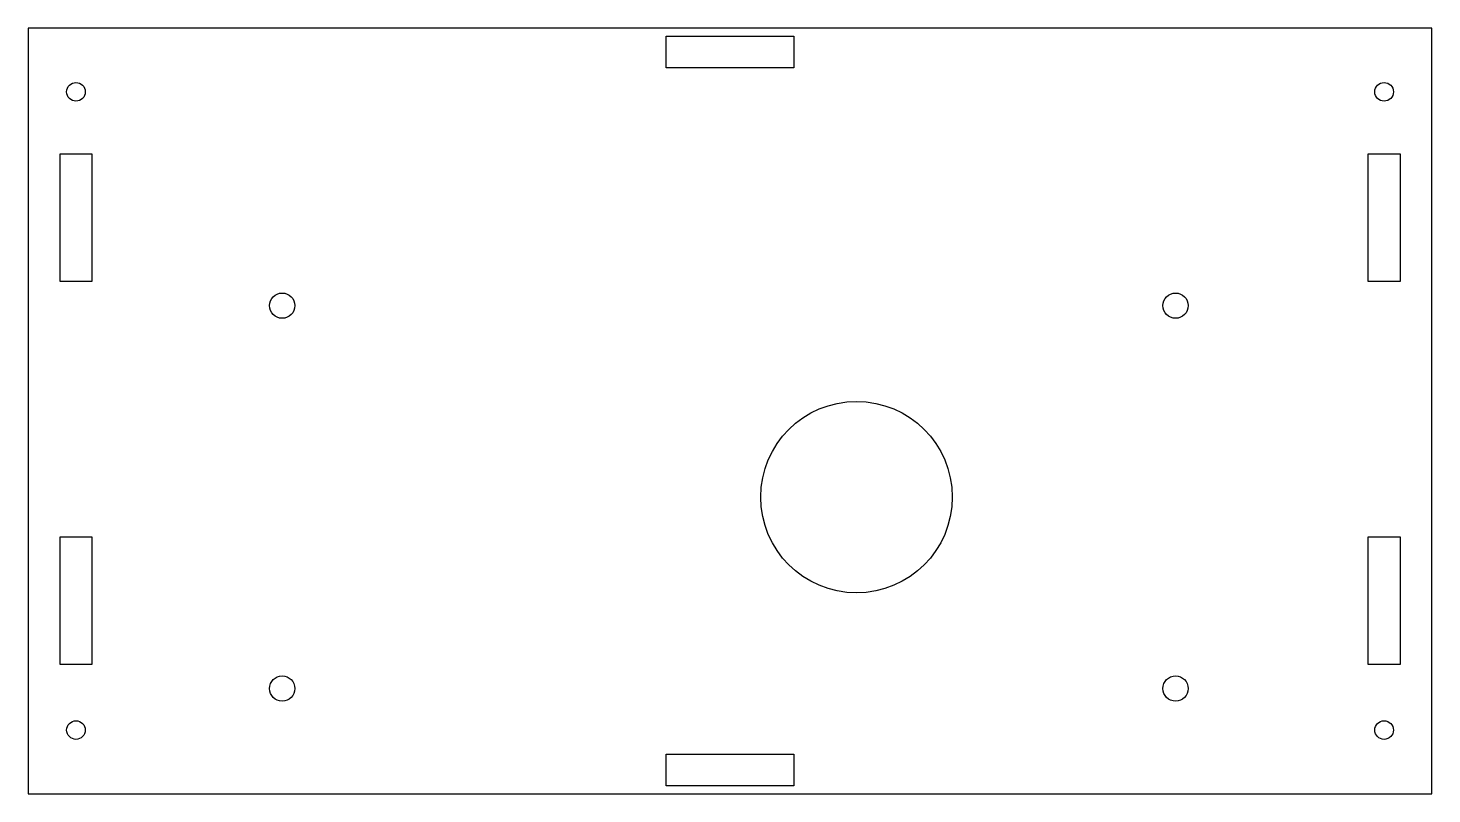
# Model space of a CAD drawing. Extents: x -6.5 to 4.5, y -2.3 to 3.7.
import ezdxf

# ---------------------------------------------------------------- set-up
doc = ezdxf.new("R2010")
doc.units = 0
doc.layers.get('0').update_dxf_attribs({"linetype": 'CONTINUOUS'})

msp = doc.modelspace()

# ---------------------------------------------------------------- linework, layer by layer
for points in [[(4.469, 3.675), (-6.531, 3.675), (-6.531, -2.325), (4.469, -2.325)], [(-1.531, 3.612), (-0.531, 3.612), (-0.531, 3.362), (-1.531, 3.362)], [(-6.281, 1.689), (-6.281, 2.689), (-6.031, 2.689), (-6.031, 1.689)], [(3.969, 2.689), (4.219, 2.689), (4.219, 1.689), (3.969, 1.689)], [(-6.281, -0.311), (-6.031, -0.311), (-6.031, -1.311), (-6.281, -1.311)], [(3.969, -0.311), (4.219, -0.311), (4.219, -1.311), (3.969, -1.311)], [(-1.531, -2.013), (-0.531, -2.013), (-0.531, -2.263), (-1.531, -2.263)]]:
    msp.add_lwpolyline(points, close=True)
for centre, radius in [((-6.156, 3.175), 0.073), ((4.094, 3.175), 0.073), ((-4.54, 1.5), 0.099), ((2.46, 1.5), 0.099), ((-0.04, 0), 0.75), ((-4.54, -1.5), 0.099), ((2.46, -1.5), 0.099), ((-6.156, -1.825), 0.073), ((4.094, -1.825), 0.073)]:
    msp.add_circle(centre, radius)

doc.saveas('drawing.dxf')
